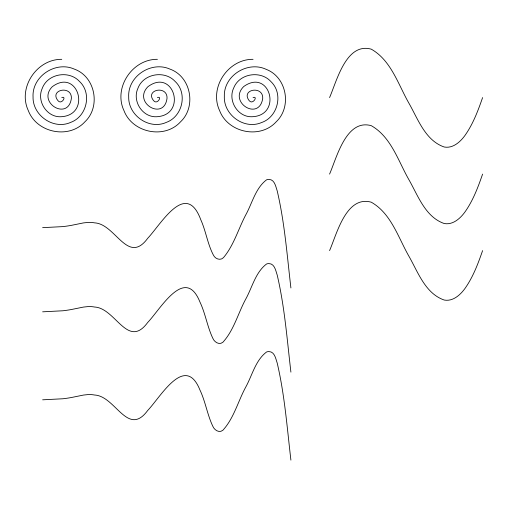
<?xml version="1.0" encoding="UTF-8"?>
<svg xmlns="http://www.w3.org/2000/svg" width="508" height="508" viewBox="0 0 508 508"><rect width="100%" height="100%" fill="white"/><g stroke="black" fill="none" stroke-linecap="round" stroke-linejoin="round"><path stroke-width="0.76" d="M61.766 97.58C67.018 95.466 61.741 105.277 58.02 100.724C48.901 89.751 71.793 84.849 71.387 98.209C68.491 121.456 36.595 102.73 52.254 86.735C77.978 67.475 91.992 115.157 60.928 116.745C46.831 117.488 36.436 101.098 42.208 88.462C47.555 73.647 68.91 69.964 79.432 81.388C92.227 93.161 86.919 116.491 70.777 122.345C53.715 130.162 32.582 115.507 33.052 96.952C31.89 76.34 55.658 60.738 74.295 69.101C95.307 76.524 101.016 106.674 84.931 121.78C68.898 139.535 36.64 132.779 28.308 110.592C17.551 87.776 36.754 59.011 61.766 59.322M157.41 97.58C162.662 95.466 157.385 105.277 153.664 100.724C144.545 89.751 167.437 84.849 167.03 98.209C164.141 121.456 132.239 102.73 147.898 86.735C173.622 67.475 187.636 115.157 156.572 116.745C142.475 117.488 132.08 101.098 137.858 88.462C143.199 73.647 164.554 69.964 175.076 81.388C187.871 93.161 182.562 116.491 166.421 122.345C149.358 130.162 128.226 115.507 128.695 96.952C127.54 76.34 151.301 60.738 169.939 69.101C190.951 76.524 196.66 106.674 180.575 121.78C164.541 139.535 132.283 132.779 123.958 110.592C113.195 87.776 132.398 59.011 157.41 59.322M253.054 97.58C258.432 95.517 252.781 105.435 249.13 100.59C240.449 89.141 263.684 85.211 262.693 98.635C258.902 121.609 227.844 102.025 243.764 86.506C269.945 67.786 282.937 115.837 251.797 116.745C237.668 117.183 227.622 100.552 233.68 88.024C239.357 73.311 260.807 70.098 271.088 81.763C283.642 93.828 277.812 117.056 261.531 122.561C244.285 130.016 223.456 114.878 224.333 96.323C223.628 75.673 247.745 60.585 266.211 69.361C286.791 77.153 292.094 106.845 276.219 121.78C260.185 139.535 227.933 132.779 219.602 110.592C208.839 87.776 228.048 59.011 253.054 59.322M329.571 97.58C336.696 81.324 346.145 42.151 371.265 49.162C391.065 60.382 398.12 84.252 408.775 102.953C417.97 118.955 425.215 140.424 444.183 146.996C452.761 148.634 460.045 142.138 464.763 135.738C472.986 124.231 478.003 110.846 482.6 97.58M329.571 174.098C336.696 157.836 346.145 118.669 371.265 125.673C391.065 136.9 398.12 160.763 408.775 179.464C417.97 195.466 425.215 216.941 444.183 223.514C452.761 225.146 460.045 218.65 464.763 212.249C472.986 200.743 478.003 187.363 482.6 174.098M329.571 250.609C336.696 234.353 346.145 195.18 371.265 202.19C391.065 213.417 398.12 237.28 408.775 255.981C417.97 271.983 425.215 293.453 444.183 300.031C452.761 301.663 460.045 295.167 464.763 288.766C472.986 277.26 478.003 263.881 482.6 250.609M42.634 227.654L62.909 226.606A130.512 130.512 0 0 0 71.412 225.349L83.414 222.917L88.278 222.39A29.343 29.343 0 0 1 94.615 222.866C115.589 223.869 127.686 265.551 147.714 238.29C161.303 223.838 186.011 179.978 200.762 219.678C205.924 231.083 207.531 243.84 213.322 254.959C214.979 258.794 220.288 260.985 223.482 257.626C233.769 245.389 238.214 229.368 245.51 215.36C252.133 203.594 255.34 188.335 266.49 179.876A5.836 5.836 0 0 1 268.884 179.413C274.663 179.419 275.761 186.671 277.209 190.894C284.664 222.752 287.096 255.524 290.906 287.953M42.634 311.823L62.909 310.775A130.512 130.512 0 0 0 71.412 309.512L83.414 307.086L88.278 306.559A29.343 29.343 0 0 1 94.615 307.035C115.589 308.038 127.686 349.714 147.714 322.453C160.445 309.232 185.083 265.182 199.911 301.936C205.448 313.557 207.27 326.555 212.763 338.169C214.255 341.986 219.1 345.332 222.847 342.303C233.832 330.321 237.947 313.626 245.51 299.523C252.133 287.757 255.34 272.504 266.49 264.039A5.836 5.836 0 0 1 268.884 263.582C274.663 263.589 275.761 270.84 277.209 275.063C284.664 306.921 287.096 339.693 290.906 372.116M42.634 399.815L62.909 398.767A130.512 130.512 0 0 0 71.412 397.51L83.414 395.078L88.278 394.551A29.343 29.343 0 0 1 94.615 395.027C115.589 396.03 127.686 437.712 147.714 410.445C160.445 397.224 185.083 353.174 199.911 389.928C205.448 401.549 207.27 414.547 212.763 426.161C214.255 429.978 219.1 433.33 222.847 430.295C233.832 418.313 237.947 401.618 245.51 387.521C252.133 375.755 255.34 360.496 266.49 352.038A5.836 5.836 0 0 1 268.884 351.574C274.663 351.58 275.761 358.832 277.209 363.055C284.664 394.913 287.096 427.685 290.906 460.108"/></g></svg>
